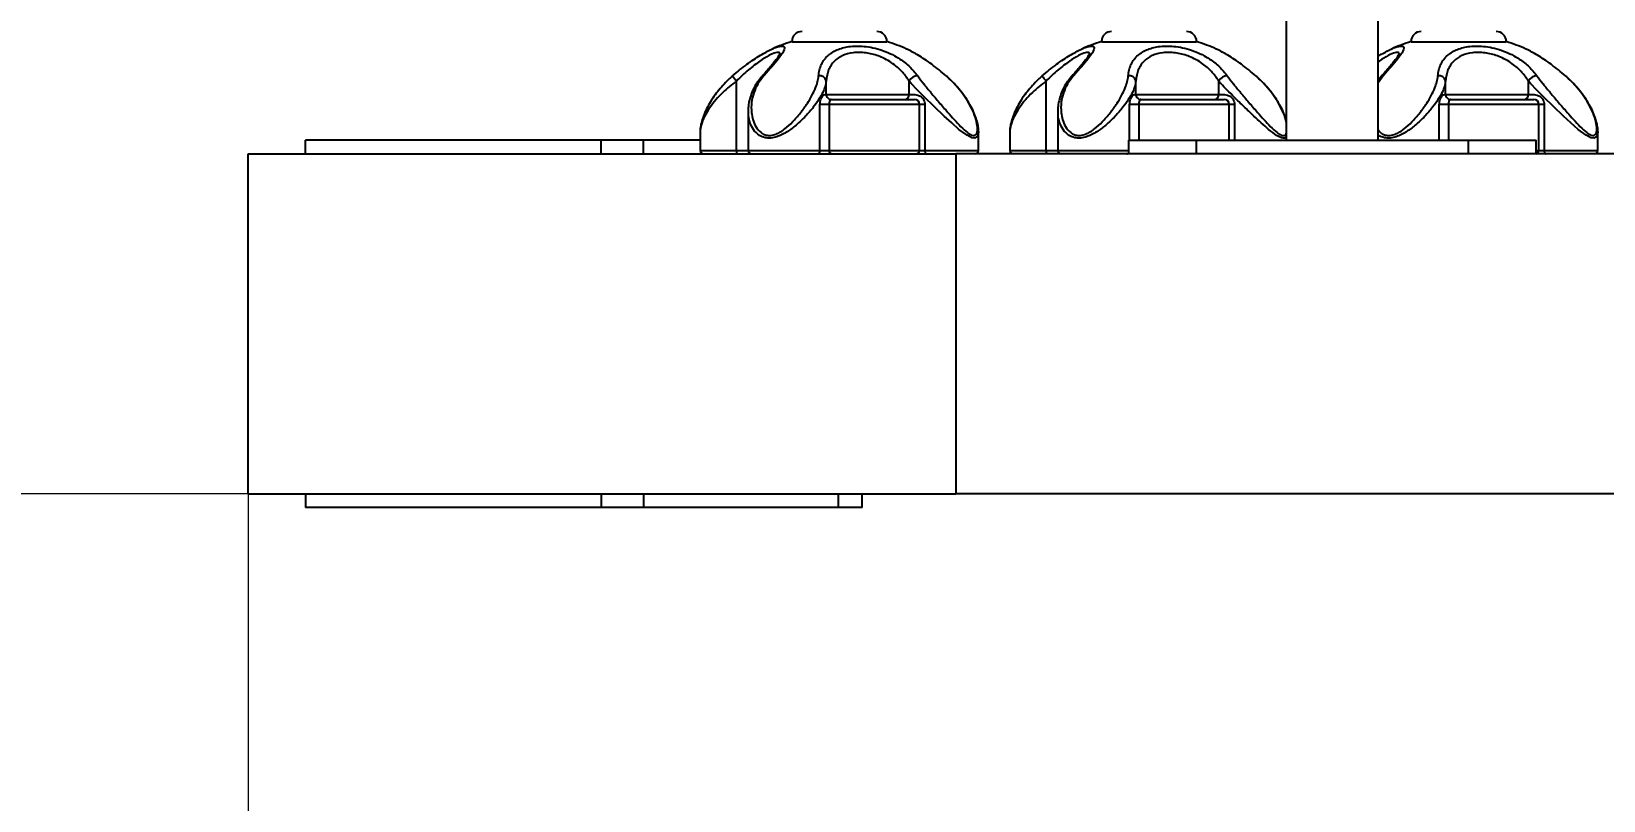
# Model space of a CAD drawing. Header units: millimetres. Extents: x -3521 to 2863, y -2984 to 3054.
# Drawn here: x -1291.3 to -828.5, y -931 to -704.7 of the extents above; entities that cross this region are included whole.
import ezdxf

# ---------------------------------------------------------------- set-up
doc = ezdxf.new("R2010")
doc.units = ezdxf.units.MM
for name, color, linetype in [('DIKOM_ОБЪЕКТ', 7, 'Continuous'), ('DIKOM_РАЗМЕР_ЗОНА', 7, 'Continuous'), ('DIKOM_РАЗМЕР_ОБЪЕКТА', 7, 'Continuous')]:
    doc.layers.add(name, color=color, linetype=linetype)
doc.styles.add('style1', font='arial.ttf', dxfattribs={"width": 0.8})
doc.dimstyles.new('1-50', dxfattribs={"dimtxt": 300, "dimasz": 200, "dimexe": 100, "dimexo": 0, "dimgap": 100, "dimtad": 1, "dimdec": 0, "dimtxsty": 'style1', "dimcen": 0, "dimclrd": 7, "dimclre": 7, "dimadec": 1, "dimazin": 2, "dimtfac": 1, "dimtdec": 0, "dimtmove": 0, "dimatfit": 3, "dimfxl": 0, "dimlwd": 25, "dimlwe": 18, "dimarcsym": 0})

# ---------------------------------------------------------------- blocks, each defined once
blk = doc.blocks.new('*D14')
at = {"layer": 'Defpoints', "color": 0, "transparency": 16777216}
for p in [(-958.56, 3053.7), (-3070.73, -2340.74), (-958.56, -2340.74)]:
    blk.add_point(p, dxfattribs=at)
at = {"layer": 'DIKOM_РАЗМЕР_ЗОНА', "color": 7, "lineweight": 18, "transparency": 16777216}
for p, q in [((-958.56, 3053.7), (-3170.73, 3053.7)), ((-958.56, -2340.74), (-3170.73, -2340.74))]:
    blk.add_line(p, q, dxfattribs=at)
at = {"layer": 'DIKOM_РАЗМЕР_ЗОНА', "color": 7, "lineweight": 25, "transparency": 16777216}
blk.add_line((-3070.73, 2853.7), (-3070.73, -2140.74), dxfattribs=at)
at = {"layer": 'DIKOM_РАЗМЕР_ЗОНА', "color": 7, "transparency": 16777216}
for points in [[(-3104.06, 2853.7), (-3037.39, 2853.7), (-3070.73, 3053.7)], [(-3104.06, -2140.74), (-3037.39, -2140.74), (-3070.73, -2340.74)]]:
    blk.add_solid(points, dxfattribs=at)
at = {"layer": 'DIKOM_РАЗМЕР_ЗОНА', "color": 0, "transparency": 16777216, "insert": (-3323.9, 106), "char_height": 300, "attachment_point": 5, "rotation": 90, "style": 'style1'}
blk.add_mtext('5400', dxfattribs=at)
blk = doc.blocks.new('*D15')
at = {"layer": 'Defpoints', "color": 0, "transparency": 16777216}
for p in [(2862.6, -341.03), (-2730.49, -1340.74), (-2730.49, -2883.68)]:
    blk.add_point(p, dxfattribs=at)
at = {"layer": 'DIKOM_РАЗМЕР_ЗОНА', "color": 7, "lineweight": 18, "transparency": 16777216}
for p, q in [((2862.6, -341.03), (2862.6, -2983.68)), ((-2730.49, -1340.74), (-2730.49, -2983.68))]:
    blk.add_line(p, q, dxfattribs=at)
at = {"layer": 'DIKOM_РАЗМЕР_ЗОНА', "color": 7, "lineweight": 25, "transparency": 16777216}
blk.add_line((2662.6, -2883.68), (-2530.49, -2883.68), dxfattribs=at)
at = {"layer": 'DIKOM_РАЗМЕР_ЗОНА', "color": 7, "transparency": 16777216}
for points in [[(-2530.49, -2850.35), (-2530.49, -2917.01), (-2730.49, -2883.68)], [(2662.6, -2850.35), (2662.6, -2917.01), (2862.6, -2883.68)]]:
    blk.add_solid(points, dxfattribs=at)
at = {"layer": 'DIKOM_РАЗМЕР_ЗОНА', "color": 0, "transparency": 16777216, "insert": (66.05, -2630.51), "char_height": 300, "attachment_point": 5, "style": 'style1'}
blk.add_mtext('5600', dxfattribs=at)
blk = doc.blocks.new('*D16')
at = {"layer": 'Defpoints', "color": 0, "transparency": 16777216}
for p in [(862.56, -390.74), (-1227.44, -790.74), (862.56, -1481.68)]:
    blk.add_point(p, dxfattribs=at)
at = {"layer": 'DIKOM_РАЗМЕР_ОБЪЕКТА', "color": 7, "lineweight": 18, "transparency": 16777216}
for p, q in [((862.56, -390.74), (862.56, -1581.68)), ((-1227.44, -790.74), (-1227.44, -1581.68))]:
    blk.add_line(p, q, dxfattribs=at)
at = {"layer": 'DIKOM_РАЗМЕР_ОБЪЕКТА', "color": 7, "lineweight": 25, "transparency": 16777216}
blk.add_line((-1027.44, -1481.68), (662.56, -1481.68), dxfattribs=at)
at = {"layer": 'DIKOM_РАЗМЕР_ОБЪЕКТА', "color": 7, "transparency": 16777216}
for points in [[(-1027.44, -1448.35), (-1027.44, -1515.01), (-1227.44, -1481.68)], [(662.56, -1448.35), (662.56, -1515.01), (862.56, -1481.68)]]:
    blk.add_solid(points, dxfattribs=at)
at = {"layer": 'DIKOM_РАЗМЕР_ОБЪЕКТА', "color": 0, "transparency": 16777216, "insert": (-182.44, -1228.51), "char_height": 300, "attachment_point": 5, "style": 'style1'}
blk.add_mtext('2090', dxfattribs=at)
blk = doc.blocks.new('*D17')
at = {"layer": 'Defpoints', "color": 0, "transparency": 16777216}
for p in [(-1571.98, 1547.78), (-150.54, 1547.78), (-231.69, -840.74)]:
    blk.add_point(p, dxfattribs=at)
at = {"layer": 'DIKOM_РАЗМЕР_ОБЪЕКТА', "color": 7, "lineweight": 18, "transparency": 16777216}
for p, q in [((-150.54, 1547.78), (-1671.98, 1547.78)), ((-231.69, -840.74), (-1671.98, -840.74))]:
    blk.add_line(p, q, dxfattribs=at)
at = {"layer": 'DIKOM_РАЗМЕР_ОБЪЕКТА', "color": 7, "lineweight": 25, "transparency": 16777216}
blk.add_line((-1571.98, -640.74), (-1571.98, 1347.78), dxfattribs=at)
at = {"layer": 'DIKOM_РАЗМЕР_ОБЪЕКТА', "color": 7, "transparency": 16777216}
for points in [[(-1605.31, 1347.78), (-1538.65, 1347.78), (-1571.98, 1547.78)], [(-1605.31, -640.74), (-1538.65, -640.74), (-1571.98, -840.74)]]:
    blk.add_solid(points, dxfattribs=at)
at = {"layer": 'DIKOM_РАЗМЕР_ОБЪЕКТА', "color": 0, "transparency": 16777216, "insert": (-1825.15, 353.52), "char_height": 300, "attachment_point": 5, "rotation": 90, "style": 'style1'}
blk.add_mtext('2400', dxfattribs=at)

msp = doc.modelspace()

# ---------------------------------------------------------------- linework, layer by layer
at = {"layer": 'DIKOM_ОБЪЕКТ'}
for p, q in [((-921.87, -44.74), (-921.87, -736.74)), ((-894.87, -736.74), (-894.87, -44.74)), ((-1067.44, -707.74), (-1039.44, -707.74)), ((-976.29, -707.74), (-948.29, -707.74)), ((-885.14, -707.74), (-857.14, -707.74)), ((-1084.9, -717.82), (-1085.21, -718.1)), ((-1084.89, -717.81), (-1084.91, -717.8)), ((-1083.73, -739.74), (-1083.73, -719.31)), ((-1057.32, -723.24), (-1057.32, -719.31)), ((-1032.9, -723.24), (-1032.9, -719.31)), ((-993.74, -717.82), (-994.06, -718.1)), ((-993.74, -717.81), (-993.75, -717.8)), ((-992.57, -739.74), (-992.57, -719.31)), ((-966.16, -723.24), (-966.16, -719.31)), ((-941.75, -723.24), (-941.75, -719.31)), ((-893.38, -717.81), (-894.87, -719.86)), ((-893.96, -717.98), (-894.87, -719.14)), ((-875.01, -723.24), (-875.01, -719.31)), ((-850.6, -723.24), (-850.6, -719.31)), ((-1059.15, -739.74), (-1059.15, -726.24)), ((-1056.48, -726.24), (-1059.15, -726.24)), ((-1057.32, -723.24), (-1032.9, -723.24)), ((-1029.83, -726.24), (-1056.48, -726.24)), ((-1056.48, -726.24), (-1056.48, -739.74)), ((-1055.85, -724.74), (-1031.33, -724.74)), ((-1029.83, -739.74), (-1029.83, -726.24)), ((-1028.26, -726.24), (-1029.83, -726.24)), ((-1028.26, -726.24), (-1028.26, -739.74)), ((-965.33, -726.24), (-968, -726.24)), ((-968, -736.74), (-968, -726.24)), ((-966.16, -723.24), (-941.75, -723.24)), ((-938.68, -726.24), (-965.33, -726.24)), ((-965.33, -726.24), (-965.33, -736.74)), ((-964.7, -724.74), (-940.18, -724.74)), ((-938.68, -736.74), (-938.68, -726.24)), ((-937.11, -726.24), (-938.68, -726.24)), ((-937.11, -726.24), (-937.11, -736.74)), ((-874.18, -726.24), (-876.84, -726.24)), ((-876.84, -736.74), (-876.84, -726.24)), ((-875.01, -723.24), (-850.6, -723.24)), ((-847.53, -726.24), (-874.18, -726.24)), ((-874.18, -726.24), (-874.18, -736.74)), ((-873.55, -724.74), (-849.03, -724.74)), ((-847.53, -739.74), (-847.53, -726.24)), ((-845.96, -726.24), (-847.53, -726.24)), ((-845.96, -726.24), (-845.96, -739.74)), ((-1080.29, -728.3), (-1080.29, -739.74)), ((-989.14, -728.3), (-989.14, -739.74)), ((-1094.42, -734.22), (-1094.42, -739.74)), ((-1012.46, -739.74), (-1012.46, -734.22)), ((-1003.27, -734.22), (-1003.27, -739.74)), ((-830.16, -739.74), (-830.16, -734.22)), ((-1210.64, -740.74), (-1210.64, -736.74)), ((-1123.59, -736.74), (-1210.64, -736.74)), ((-1123.59, -740.74), (-1123.59, -736.74)), ((-1111.1, -736.74), (-1123.59, -736.74)), ((-1111.1, -740.74), (-1111.1, -736.74)), ((-1094.42, -736.74), (-1111.1, -736.74)), ((-1094.42, -739.74), (-1083.73, -739.74)), ((-1083.73, -739.74), (-1080.29, -739.74)), ((-1080.29, -739.74), (-1059.15, -739.74)), ((-1059.15, -739.74), (-1056.48, -739.74)), ((-1056.48, -739.74), (-1029.83, -739.74)), ((-1029.83, -739.74), (-1028.26, -739.74)), ((-1028.26, -739.74), (-1012.46, -739.74)), ((-1003.27, -739.74), (-992.57, -739.74)), ((-992.57, -739.74), (-989.14, -739.74)), ((-989.14, -739.74), (-968.37, -739.74)), ((-968.37, -736.74), (-968.37, -740.74)), ((-968.37, -736.74), (-948.37, -736.74)), ((-948.37, -736.74), (-948.37, -740.74)), ((-948.37, -736.74), (-868.37, -736.74)), ((-868.37, -736.74), (-868.37, -740.74)), ((-868.37, -736.74), (-848.37, -736.74)), ((-848.37, -740.74), (-848.37, -736.74)), ((-848.37, -739.74), (-847.53, -739.74)), ((-847.53, -739.74), (-845.96, -739.74)), ((-845.96, -739.74), (-830.16, -739.74)), ((-1227.44, -840.74), (-1227.44, -740.74)), ((-1227.44, -740.74), (-1019.11, -740.74)), ((280.89, -740.74), (-1019.11, -740.74)), ((-1019.11, -740.74), (-1019.11, -840.74)), ((-1227.44, -840.74), (-1019.11, -840.74)), ((-1210.64, -840.74), (-1210.64, -844.74)), ((-1123.59, -840.74), (-1123.59, -844.74)), ((-1111.1, -840.74), (-1111.1, -844.74)), ((-1053.75, -840.74), (-1053.75, -844.74)), ((-1046.69, -844.74), (-1046.69, -840.74)), ((280.89, -840.74), (-1019.11, -840.74)), ((-1123.59, -844.74), (-1210.64, -844.74)), ((-1111.1, -844.74), (-1123.59, -844.74)), ((-1053.75, -844.74), (-1111.1, -844.74)), ((-1046.69, -844.74), (-1053.75, -844.74))]:
    msp.add_line(p, q, dxfattribs=at)
at = {"layer": 'DIKOM_ОБЪЕКТ', "flags": 128}
for points in [[(-1012.47, -734.21), (-1012.46, -734.23), (-1012.56, -735.08), (-1012.87, -735.72), (-1013.52, -736.1), (-1014.49, -735.98), (-1015.87, -735.29), (-1018.23, -733.53), (-1020.38, -731.64), (-1022.58, -729.61), (-1025.51, -726.84), (-1028.35, -724.07), (-1030.42, -721.99), (-1032.28, -720.01), (-1032.9, -719.31), (-1032.9, -719.31)], [(-830.16, -734.21), (-830.16, -734.23), (-830.26, -735.08), (-830.57, -735.72), (-831.22, -736.1), (-832.19, -735.98), (-833.57, -735.29), (-835.92, -733.53), (-838.08, -731.64), (-840.28, -729.61), (-843.21, -726.84), (-846.05, -724.07), (-848.12, -721.99), (-849.97, -720.01), (-850.6, -719.31), (-850.6, -719.31)], [(-1028.26, -739.74), (-1028.26, -739.93), (-1028.24, -740.12), (-1028.2, -740.29), (-1028.16, -740.44), (-1028.1, -740.57), (-1028.03, -740.66), (-1027.96, -740.72), (-1027.89, -740.74)], [(-845.96, -739.74), (-845.95, -739.93), (-845.93, -740.12), (-845.9, -740.29), (-845.85, -740.44), (-845.79, -740.57), (-845.73, -740.66), (-845.66, -740.72), (-845.59, -740.74)]]:
    msp.add_lwpolyline(points, dxfattribs=at)
at = {"layer": 'DIKOM_ОБЪЕКТ'}
for centre, radius, start, end in [((-1053.44, -753.98), 48.32, 106.8432, 114.1833), ((-1064.44, -707.74), 3, 90, 180), ((-1042.44, -707.74), 3, 0, 90), ((-1053.44, -753.98), 48.32, 65.8277, 73.1568), ((-962.29, -753.98), 48.32, 106.8432, 114.1833), ((-973.29, -707.74), 3, 90, 180), ((-951.29, -707.74), 3, 0, 90), ((-962.29, -753.98), 48.32, 65.8277, 73.1568), ((-871.14, -753.98), 48.32, 106.8432, 114.1833), ((-882.14, -707.74), 3, 90, 180), ((-860.14, -707.74), 3, 0, 90), ((-871.14, -753.98), 48.32, 65.8277, 73.1568), ((-1078.04, -713.62), 8.04, 211.3734, 225.015), ((-1075.81, -718.45), 0.655, 79.2362, 133.908), ((-1059.24, -719.76), 1.98, 13.2474, 99.4342), ((-1030.33, -720.76), 2.95, 91.1576, 150.5084), ((-986.88, -713.61), 8.05, 211.3769, 225.0114), ((-984.66, -718.45), 0.656, 79.255, 133.8892), ((-968.09, -719.76), 1.98, 13.2458, 99.433), ((-939.18, -720.76), 2.95, 91.1556, 150.5129), ((-893.51, -718.45), 0.656, 79.2497, 133.8944), ((-876.94, -719.76), 1.98, 13.2474, 99.4342), ((-848.03, -720.76), 2.95, 91.1576, 150.5084), ((-1055.82, -723.24), 1.5, 179.9254, 269.9378), ((-1034.26, -723.38), 1.36, 278.0426, 6.2528), ((-1031.33, -726.24), 1.5, 0, 90), ((-964.67, -723.24), 1.5, 179.9326, 269.9352), ((-943.11, -723.38), 1.36, 278.0442, 6.2456), ((-940.18, -726.24), 1.5, 0, 90), ((-873.51, -723.24), 1.5, 179.9254, 269.9378), ((-851.95, -723.38), 1.36, 278.0426, 6.2528), ((-849.03, -726.24), 1.5, 0, 90), ((-1093.42, -739.74), 1, 180, 270), ((-1080.1, -739.99), 3.64, 176.0681, 191.9109), ((-1079.29, -739.74), 1, 180, 270), ((-1060.07, -739.81), 0.93, 275.4612, 4.5898), ((-1055.52, -739.77), 0.97, 178.2035, 268.0813), ((-1030.83, -739.74), 1, 270, 0), ((-1013.46, -739.74), 1, 270, 0), ((-1002.27, -739.74), 1, 180, 270), ((-988.94, -739.98), 3.64, 176.0926, 191.9), ((-988.14, -739.74), 1, 180, 270), ((-848.53, -739.74), 1, 278.9027, 0), ((-831.16, -739.74), 1, 270, 0), ((-968.84, -739.99), 0.743, 270.4314, 308.7348)]:
    msp.add_arc(centre, radius, start, end, dxfattribs=at)
for points, knots in [([(-1084.89, -717.81), (-1084.2, -717.22), (-1082.81, -716.02), (-1080.7, -714.41), (-1078.62, -712.95), (-1076.71, -711.74), (-1074.97, -710.75), (-1073.47, -709.99), (-1072.19, -709.46), (-1071.39, -709.17), (-1071.1, -709.14), (-1071.08, -709.14)], [0, 0, 0, 0, 0.136986, 0.275849, 0.406164, 0.538944, 0.653458, 0.770441, 0.879794, 0.991988, 1, 1, 1, 1]), ([(-1071.02, -711.51), (-1070.99, -711.39), (-1070.93, -711.18), (-1071.12, -710.99), (-1071.45, -710.85), (-1072.38, -710.99), (-1074.12, -711.73), (-1076.4, -713.14), (-1078.48, -714.65), (-1080.83, -716.52), (-1082.55, -718.18), (-1083.73, -719.31)], [0, 0, 0, 0, 0.046132, 0.0852, 0.170249, 0.258502, 0.419545, 0.590438, 0.688624, 0.788782, 1, 1, 1, 1]), ([(-1070.92, -711.29), (-1070.91, -711.28), (-1070.91, -711.25), (-1070.98, -711.44), (-1071.21, -711.85), (-1071.64, -712.49), (-1072.3, -713.36), (-1073.19, -714.46), (-1074.32, -715.77), (-1075.37, -716.97), (-1076.06, -717.75), (-1076.28, -717.99)], [0, 0, 0, 0, 0.023939, 0.108739, 0.209427, 0.323445, 0.455007, 0.599463, 0.756445, 0.925627, 1, 1, 1, 1]), ([(-1071.08, -709.14), (-1070.8, -709.09), (-1070.21, -708.98), (-1069.7, -709.16), (-1069.52, -709.63), (-1069.79, -710.44), (-1070.43, -711.51), (-1071.56, -713.03), (-1073.28, -715.09), (-1074.88, -716.89), (-1075.69, -717.81)], [0, 0, 0, 0, 0.091223, 0.192441, 0.304981, 0.422037, 0.534417, 0.649927, 0.821571, 1, 1, 1, 1]), ([(-1059.57, -717.81), (-1059.49, -717.21), (-1059.34, -716.02), (-1058.76, -714.4), (-1057.89, -712.95), (-1056.76, -711.73), (-1055.38, -710.75), (-1053.83, -709.99), (-1052.07, -709.44), (-1050.1, -709.1), (-1047.91, -708.99), (-1045.46, -709.16), (-1042.86, -709.64), (-1040.23, -710.45), (-1037.78, -711.52), (-1035.17, -713.04), (-1032.56, -715.1), (-1031.11, -716.91), (-1030.39, -717.81)], [0, 0, 0, 0, 0.06271, 0.125389, 0.185202, 0.244979, 0.297606, 0.350203, 0.400564, 0.450907, 0.505209, 0.559514, 0.622102, 0.684742, 0.746868, 0.809051, 0.904432, 1, 1, 1, 1]), ([(-1032.9, -719.31), (-1033.5, -718.45), (-1034.69, -716.74), (-1036.87, -714.75), (-1039.07, -713.29), (-1041.52, -712.05), (-1043.79, -711.34), (-1045.96, -710.98), (-1047.56, -710.86), (-1049.98, -710.99), (-1052.66, -711.73), (-1054.7, -713.14), (-1055.92, -714.66), (-1056.92, -716.53), (-1057.16, -718.18), (-1057.32, -719.31)], [0, 0, 0, 0, 0.097866, 0.195514, 0.257695, 0.319808, 0.418623, 0.442432, 0.495244, 0.54805, 0.64621, 0.750369, 0.81079, 0.87126, 1, 1, 1, 1]), ([(-1022, -717.81), (-1022.69, -717.22), (-1024.08, -716.02), (-1026.19, -714.41), (-1028.27, -712.95), (-1030.18, -711.74), (-1031.91, -710.76), (-1033.05, -710.16), (-1033.58, -709.94), (-1033.66, -709.91)], [0, 0, 0, 0, 0.173018, 0.348396, 0.512983, 0.680684, 0.82532, 0.973058, 1, 1, 1, 1]), ([(-993.74, -717.81), (-993.04, -717.22), (-991.65, -716.02), (-989.55, -714.41), (-987.47, -712.95), (-985.56, -711.74), (-983.82, -710.75), (-982.32, -709.99), (-981.03, -709.46), (-980.23, -709.17), (-979.95, -709.14), (-979.93, -709.14)], [0, 0, 0, 0, 0.13699, 0.275849, 0.406164, 0.538946, 0.653463, 0.770442, 0.8798, 0.991986, 1, 1, 1, 1]), ([(-979.87, -711.51), (-979.84, -711.39), (-979.78, -711.18), (-979.97, -710.99), (-980.3, -710.85), (-981.23, -710.99), (-982.97, -711.73), (-985.25, -713.14), (-987.33, -714.65), (-989.67, -716.52), (-991.4, -718.18), (-992.57, -719.31)], [0, 0, 0, 0, 0.046137, 0.085199, 0.170248, 0.258504, 0.419546, 0.590435, 0.688621, 0.78878, 1, 1, 1, 1]), ([(-979.76, -711.29), (-979.76, -711.28), (-979.76, -711.25), (-979.82, -711.44), (-980.06, -711.85), (-980.49, -712.49), (-981.14, -713.36), (-982.04, -714.46), (-983.17, -715.77), (-984.22, -716.97), (-984.91, -717.75), (-985.12, -717.99)], [0, 0, 0, 0, 0.023931, 0.108739, 0.209429, 0.323448, 0.455007, 0.599458, 0.75644, 0.925623, 1, 1, 1, 1]), ([(-979.93, -709.14), (-979.65, -709.09), (-979.06, -708.98), (-978.55, -709.16), (-978.37, -709.63), (-978.63, -710.44), (-979.28, -711.51), (-980.4, -713.03), (-982.13, -715.09), (-983.72, -716.89), (-984.54, -717.81)], [0, 0, 0, 0, 0.091227, 0.192445, 0.304979, 0.422035, 0.534419, 0.649923, 0.82157, 1, 1, 1, 1]), ([(-968.41, -717.81), (-968.34, -717.21), (-968.19, -716.02), (-967.61, -714.4), (-966.74, -712.95), (-965.61, -711.73), (-964.23, -710.75), (-962.68, -709.99), (-960.92, -709.44), (-958.95, -709.1), (-956.76, -708.99), (-954.3, -709.16), (-951.7, -709.64), (-949.08, -710.45), (-946.63, -711.52), (-944.01, -713.04), (-941.4, -715.1), (-939.96, -716.91), (-939.24, -717.81)], [0, 0, 0, 0, 0.062711, 0.125389, 0.185204, 0.244978, 0.297607, 0.350204, 0.400565, 0.450905, 0.505209, 0.559516, 0.622101, 0.684743, 0.746869, 0.809049, 0.904432, 1, 1, 1, 1]), ([(-941.75, -719.31), (-942.35, -718.45), (-943.54, -716.74), (-945.72, -714.75), (-947.92, -713.29), (-950.37, -712.05), (-952.64, -711.34), (-954.81, -710.98), (-956.41, -710.86), (-958.83, -710.99), (-961.51, -711.73), (-963.54, -713.14), (-964.77, -714.66), (-965.77, -716.53), (-966, -718.18), (-966.16, -719.31)], [0, 0, 0, 0, 0.097866, 0.195514, 0.257694, 0.319806, 0.418622, 0.442433, 0.495243, 0.548052, 0.646209, 0.750368, 0.810789, 0.871258, 1, 1, 1, 1]), ([(-930.85, -717.81), (-931.54, -717.22), (-932.93, -716.02), (-935.04, -714.41), (-937.11, -712.95), (-939.03, -711.74), (-940.75, -710.76), (-941.9, -710.16), (-942.43, -709.94), (-942.51, -709.91)], [0, 0, 0, 0, 0.173017, 0.348395, 0.512984, 0.680686, 0.825316, 0.973064, 1, 1, 1, 1]), ([(-894.87, -712.06), (-894.69, -711.94), (-893.94, -711.46), (-892.67, -710.76), (-891.16, -709.99), (-889.88, -709.46), (-889.08, -709.17), (-888.8, -709.14), (-888.78, -709.14)], [0, 0, 0, 0, 0.072054, 0.302538, 0.537975, 0.758074, 0.983871, 1, 1, 1, 1]), ([(-888.72, -711.51), (-888.69, -711.39), (-888.63, -711.18), (-888.81, -710.99), (-889.15, -710.85), (-890.07, -710.98), (-891.82, -711.75), (-893.68, -712.85), (-894.76, -713.64), (-894.87, -713.73)], [0, 0, 0, 0, 0.075429, 0.139298, 0.278336, 0.422626, 0.685911, 0.965299, 1, 1, 1, 1]), ([(-888.61, -711.29), (-888.61, -711.28), (-888.6, -711.25), (-888.67, -711.44), (-888.9, -711.85), (-889.34, -712.49), (-889.99, -713.36), (-890.89, -714.46), (-892.02, -715.77), (-893.07, -716.97), (-893.76, -717.75), (-893.97, -717.99)], [0, 0, 0, 0, 0.023939, 0.10874, 0.209435, 0.323453, 0.455008, 0.599464, 0.756446, 0.925628, 1, 1, 1, 1]), ([(-888.78, -709.14), (-888.5, -709.09), (-887.91, -708.98), (-887.39, -709.16), (-887.22, -709.63), (-887.48, -710.44), (-888.13, -711.51), (-889.25, -713.03), (-890.98, -715.09), (-892.57, -716.89), (-893.38, -717.81)], [0, 0, 0, 0, 0.091223, 0.19244, 0.30498, 0.422036, 0.534416, 0.649927, 0.821574, 1, 1, 1, 1]), ([(-877.26, -717.81), (-877.19, -717.21), (-877.04, -716.02), (-876.46, -714.4), (-875.59, -712.95), (-874.45, -711.73), (-873.08, -710.75), (-871.53, -709.99), (-869.77, -709.44), (-867.8, -709.1), (-865.61, -708.99), (-863.15, -709.16), (-860.55, -709.64), (-857.92, -710.45), (-855.47, -711.52), (-852.86, -713.04), (-850.25, -715.1), (-848.81, -716.91), (-848.09, -717.81)], [0, 0, 0, 0, 0.06271, 0.125387, 0.185202, 0.244979, 0.297606, 0.350205, 0.400564, 0.450905, 0.505208, 0.559513, 0.622101, 0.684743, 0.746869, 0.809049, 0.904432, 1, 1, 1, 1]), ([(-850.6, -719.31), (-851.19, -718.45), (-852.39, -716.74), (-854.57, -714.75), (-856.77, -713.29), (-859.22, -712.05), (-861.49, -711.34), (-863.66, -710.98), (-865.26, -710.86), (-867.67, -710.99), (-870.36, -711.73), (-872.39, -713.14), (-873.61, -714.66), (-874.62, -716.53), (-874.85, -718.18), (-875.01, -719.31)], [0, 0, 0, 0, 0.097865, 0.195515, 0.257696, 0.319805, 0.41862, 0.442432, 0.495241, 0.548049, 0.64621, 0.750369, 0.81079, 0.87126, 1, 1, 1, 1]), ([(-839.7, -717.81), (-840.39, -717.22), (-841.78, -716.02), (-843.88, -714.41), (-845.96, -712.95), (-847.87, -711.74), (-849.6, -710.76), (-850.75, -710.16), (-851.27, -709.94), (-851.36, -709.91)], [0, 0, 0, 0, 0.173012, 0.348399, 0.512987, 0.680684, 0.82532, 0.973064, 1, 1, 1, 1]), ([(-1083.73, -719.31), (-1084.43, -719.84), (-1085.85, -720.92), (-1087.9, -722.77), (-1089.84, -724.81), (-1091.69, -727.18), (-1093.2, -729.72), (-1094.22, -732.2), (-1094.36, -733.57), (-1094.42, -734.19)], [0, 0, 0, 0, 0.117586, 0.235259, 0.37614, 0.517077, 0.68884, 0.860363, 1, 1, 1, 1]), ([(-1085.21, -718.1), (-1085.41, -718.27), (-1086.17, -718.94), (-1087.43, -720.23), (-1088.99, -722), (-1090.44, -723.92), (-1091.75, -725.95), (-1092.85, -728.07), (-1093.69, -730.13), (-1094.19, -732.01), (-1094.43, -733.32), (-1094.4, -734.01), (-1094.4, -734.18)], [0, 0, 0, 0, 0.03526, 0.141737, 0.254394, 0.373327, 0.497114, 0.624616, 0.754446, 0.867276, 0.968067, 1, 1, 1, 1]), ([(-1076.26, -717.98), (-1076.68, -718.48), (-1077.54, -719.53), (-1078.57, -721.26), (-1079.42, -723.14), (-1079.99, -725.16), (-1080.28, -726.89), (-1080.26, -727.94), (-1080.25, -728.29)], [0, 0, 0, 0, 0.160969, 0.335412, 0.518214, 0.707917, 0.903395, 1, 1, 1, 1]), ([(-1057.32, -719.31), (-1057.4, -719.84), (-1057.58, -720.91), (-1058.34, -722.76), (-1059.49, -724.8), (-1061.18, -727.16), (-1063.38, -729.71), (-1065.97, -732.18), (-1068.33, -733.99), (-1070.25, -735.1), (-1071.88, -735.8), (-1073.63, -736.19), (-1075.44, -736.06), (-1077.31, -735.23), (-1078.8, -733.67), (-1079.78, -731.67), (-1080.27, -729.88), (-1080.22, -728.73), (-1080.2, -728.29)], [0, 0, 0, 0, 0.060388, 0.122174, 0.194487, 0.268525, 0.356113, 0.446788, 0.52093, 0.559185, 0.598554, 0.64287, 0.687728, 0.739218, 0.817919, 0.885972, 0.956044, 1, 1, 1, 1]), ([(-1075.69, -717.81), (-1076.3, -718.59), (-1077.55, -720.17), (-1078.72, -722.82), (-1079.38, -725.65), (-1079.4, -728.3), (-1078.94, -730.67), (-1078.1, -732.75), (-1076.83, -734.39), (-1075.2, -735.28), (-1073.62, -735.42), (-1072.1, -735.01), (-1070.71, -734.28), (-1069.05, -733.11), (-1067.03, -731.24), (-1064.81, -728.68), (-1062.92, -726.05), (-1061.45, -723.57), (-1060.46, -721.45), (-1059.8, -719.51), (-1059.64, -718.38), (-1059.57, -717.81)], [0, 0, 0, 0, 0.064239, 0.13084, 0.201632, 0.274498, 0.327184, 0.381032, 0.439863, 0.476982, 0.508659, 0.540204, 0.568265, 0.597416, 0.653879, 0.722042, 0.792381, 0.84876, 0.906207, 0.952674, 1, 1, 1, 1]), ([(-1030.39, -717.81), (-1029.81, -718.59), (-1028.63, -720.17), (-1026.45, -722.82), (-1024.05, -725.65), (-1021.74, -728.3), (-1019.62, -730.67), (-1017.69, -732.75), (-1015.94, -734.39), (-1014.55, -735.28), (-1013.64, -735.42), (-1013.1, -735.01), (-1012.83, -734.28), (-1012.73, -733.11), (-1012.99, -731.24), (-1013.82, -728.68), (-1015.13, -726.05), (-1016.72, -723.57), (-1018.38, -721.45), (-1020.15, -719.51), (-1021.38, -718.38), (-1022, -717.81)], [0, 0, 0, 0, 0.064239, 0.130841, 0.201632, 0.274498, 0.327183, 0.381031, 0.439862, 0.476982, 0.50866, 0.540204, 0.568266, 0.597417, 0.65388, 0.722043, 0.792382, 0.84876, 0.906207, 0.952674, 1, 1, 1, 1]), ([(-1012.48, -734.21), (-1012.49, -733.88), (-1012.5, -733.04), (-1012.79, -731.59), (-1013.33, -729.79), (-1014.16, -727.81), (-1015.27, -725.73), (-1016.64, -723.64), (-1018.22, -721.6), (-1019.89, -719.77), (-1021.17, -718.51), (-1021.87, -717.91), (-1022, -717.81)], [0, 0, 0, 0, 0.061411, 0.157119, 0.264511, 0.382221, 0.504297, 0.630629, 0.754845, 0.87501, 0.977268, 1, 1, 1, 1]), ([(-994.06, -718.1), (-994.25, -718.27), (-995.02, -718.94), (-996.28, -720.23), (-997.84, -722), (-999.29, -723.92), (-1000.59, -725.95), (-1001.7, -728.07), (-1002.53, -730.13), (-1003.04, -732.01), (-1003.27, -733.32), (-1003.25, -734.01), (-1003.24, -734.18)], [0, 0, 0, 0, 0.03526, 0.141735, 0.254392, 0.373326, 0.497111, 0.624617, 0.754442, 0.867276, 0.968063, 1, 1, 1, 1]), ([(-992.57, -719.31), (-993.28, -719.84), (-994.7, -720.92), (-996.75, -722.77), (-998.69, -724.81), (-1000.54, -727.18), (-1002.05, -729.72), (-1003.07, -732.2), (-1003.2, -733.57), (-1003.26, -734.19)], [0, 0, 0, 0, 0.117586, 0.235254, 0.376136, 0.517075, 0.688839, 0.860364, 1, 1, 1, 1]), ([(-985.11, -717.98), (-985.53, -718.48), (-986.39, -719.53), (-987.42, -721.26), (-988.26, -723.14), (-988.83, -725.16), (-989.13, -726.89), (-989.1, -727.94), (-989.1, -728.29)], [0, 0, 0, 0, 0.160969, 0.335406, 0.518215, 0.707913, 0.903396, 1, 1, 1, 1]), ([(-966.16, -719.31), (-966.25, -719.84), (-966.43, -720.91), (-967.19, -722.76), (-968.34, -724.8), (-970.03, -727.16), (-972.23, -729.71), (-974.81, -732.18), (-977.18, -733.99), (-979.1, -735.1), (-980.72, -735.8), (-982.48, -736.19), (-984.29, -736.06), (-986.16, -735.23), (-987.65, -733.67), (-988.62, -731.67), (-989.12, -729.88), (-989.07, -728.73), (-989.05, -728.29)], [0, 0, 0, 0, 0.060388, 0.122171, 0.194486, 0.268526, 0.356112, 0.446788, 0.520931, 0.559186, 0.598552, 0.64287, 0.687726, 0.739218, 0.817919, 0.885971, 0.956043, 1, 1, 1, 1]), ([(-984.54, -717.81), (-985.15, -718.59), (-986.4, -720.17), (-987.57, -722.82), (-988.23, -725.65), (-988.25, -728.3), (-987.79, -730.67), (-986.95, -732.75), (-985.68, -734.39), (-984.05, -735.28), (-982.46, -735.42), (-980.95, -735.01), (-979.56, -734.28), (-977.9, -733.11), (-975.88, -731.24), (-973.65, -728.68), (-971.77, -726.05), (-970.3, -723.57), (-969.31, -721.45), (-968.65, -719.51), (-968.49, -718.38), (-968.41, -717.81)], [0, 0, 0, 0, 0.064239, 0.13084, 0.201631, 0.274496, 0.327182, 0.381031, 0.439862, 0.476983, 0.50866, 0.540205, 0.568266, 0.597415, 0.653878, 0.722043, 0.792382, 0.84876, 0.906207, 0.952675, 1, 1, 1, 1]), ([(-921.87, -735.81), (-922.02, -735.93), (-922.37, -736.2), (-923.36, -736.05), (-924.94, -735.23), (-926.96, -733.66), (-929.23, -731.66), (-931.67, -729.39), (-934.37, -726.83), (-937.02, -724.26), (-939.3, -721.97), (-940.79, -720.39), (-941.54, -719.54), (-941.75, -719.31)], [0, 0, 0, 0, 0.047981, 0.111948, 0.185383, 0.297615, 0.396022, 0.494599, 0.62606, 0.757511, 0.859706, 0.961816, 1, 1, 1, 1]), ([(-939.24, -717.81), (-938.66, -718.59), (-937.48, -720.17), (-935.29, -722.82), (-932.89, -725.65), (-930.58, -728.3), (-928.47, -730.67), (-926.53, -732.75), (-924.79, -734.39), (-923.4, -735.29), (-922.5, -735.41), (-922.03, -735.12), (-921.91, -734.76), (-921.87, -734.67)], [0, 0, 0, 0, 0.11655, 0.237384, 0.365819, 0.498017, 0.593605, 0.691301, 0.798037, 0.865385, 0.92286, 0.980088, 1, 1, 1, 1]), ([(-921.87, -731.42), (-921.88, -731.4), (-921.98, -730.57), (-922.71, -728.66), (-923.96, -726.05), (-925.57, -723.56), (-927.23, -721.45), (-929, -719.51), (-930.23, -718.38), (-930.85, -717.81)], [0, 0, 0, 0, 0.004471, 0.20053, 0.402837, 0.564998, 0.730229, 0.863883, 1, 1, 1, 1]), ([(-921.87, -730.91), (-921.98, -730.55), (-922.26, -729.54), (-923.02, -727.81), (-924.12, -725.73), (-925.49, -723.64), (-927.06, -721.6), (-928.74, -719.77), (-930.01, -718.51), (-930.72, -717.91), (-930.84, -717.81)], [0, 0, 0, 0, 0.079584, 0.226894, 0.379664, 0.53776, 0.693205, 0.843588, 0.971557, 1, 1, 1, 1]), ([(-894.87, -733.67), (-894.66, -733.96), (-894.16, -734.66), (-892.88, -735.27), (-891.32, -735.42), (-889.8, -735.01), (-888.41, -734.29), (-886.74, -733.11), (-884.72, -731.24), (-882.5, -728.68), (-880.62, -726.05), (-879.15, -723.57), (-878.16, -721.45), (-877.49, -719.51), (-877.34, -718.38), (-877.26, -717.81)], [0, 0, 0, 0, 0.044615, 0.107927, 0.161959, 0.215759, 0.263624, 0.313342, 0.409647, 0.52591, 0.645879, 0.742041, 0.840025, 0.91928, 1, 1, 1, 1]), ([(-875.01, -719.31), (-875.1, -719.84), (-875.28, -720.91), (-876.04, -722.76), (-877.19, -724.8), (-878.87, -727.16), (-881.08, -729.71), (-883.66, -732.18), (-886.03, -733.99), (-887.95, -735.1), (-889.57, -735.8), (-891.33, -736.19), (-893.11, -736.04), (-894.35, -735.62), (-894.8, -735.15), (-894.87, -735.08)], [0, 0, 0, 0, 0.080636, 0.163134, 0.259691, 0.358553, 0.475506, 0.59658, 0.695579, 0.746659, 0.799227, 0.858399, 0.918293, 0.987051, 1, 1, 1, 1]), ([(-848.09, -717.81), (-847.51, -718.59), (-846.32, -720.17), (-844.14, -722.82), (-841.74, -725.65), (-839.43, -728.3), (-837.32, -730.67), (-835.38, -732.75), (-833.64, -734.39), (-832.25, -735.28), (-831.34, -735.42), (-830.8, -735.01), (-830.53, -734.28), (-830.43, -733.11), (-830.68, -731.24), (-831.52, -728.68), (-832.82, -726.05), (-834.42, -723.57), (-836.08, -721.45), (-837.85, -719.51), (-839.08, -718.38), (-839.7, -717.81)], [0, 0, 0, 0, 0.064239, 0.13084, 0.201631, 0.274497, 0.327183, 0.381032, 0.439863, 0.476982, 0.508659, 0.540204, 0.568265, 0.597415, 0.653879, 0.722042, 0.792381, 0.84876, 0.906207, 0.952674, 1, 1, 1, 1]), ([(-830.18, -734.21), (-830.18, -733.88), (-830.2, -733.04), (-830.49, -731.59), (-831.03, -729.79), (-831.86, -727.81), (-832.97, -725.73), (-834.33, -723.64), (-835.91, -721.6), (-837.59, -719.77), (-838.86, -718.51), (-839.56, -717.91), (-839.69, -717.81)], [0, 0, 0, 0, 0.061411, 0.157119, 0.264511, 0.382219, 0.504295, 0.630629, 0.754842, 0.87501, 0.977268, 1, 1, 1, 1]), ([(-1059.15, -726.24), (-1059.13, -725.96), (-1059.11, -725.4), (-1058.9, -724.66), (-1058.59, -723.98), (-1058.09, -723.4), (-1057.54, -723.22), (-1057.39, -723.23), (-1057.32, -723.24)], [0, 0, 0, 0, 0.112918, 0.223041, 0.332853, 0.486509, 0.731957, 1, 1, 1, 1]), ([(-1055.82, -724.74), (-1055.87, -724.73), (-1055.96, -724.73), (-1056.1, -724.8), (-1056.26, -725.08), (-1056.38, -725.42), (-1056.44, -725.71), (-1056.48, -725.98), (-1056.48, -726.12), (-1056.48, -726.24)], [0, 0, 0, 0, 0.346317, 0.628914, 0.774549, 0.860205, 0.932935, 0.945105, 1, 1, 1, 1]), ([(-1032.9, -723.24), (-1032.61, -723.24), (-1031.85, -723.23), (-1030.61, -723.3), (-1029.44, -723.84), (-1028.74, -724.56), (-1028.33, -725.38), (-1028.29, -725.97), (-1028.26, -726.24)], [0, 0, 0, 0, 0.180591, 0.468913, 0.634808, 0.760343, 0.891958, 1, 1, 1, 1]), ([(-968, -726.24), (-967.98, -725.96), (-967.95, -725.4), (-967.75, -724.66), (-967.43, -723.98), (-966.94, -723.4), (-966.39, -723.22), (-966.24, -723.23), (-966.16, -723.24)], [0, 0, 0, 0, 0.11292, 0.223041, 0.332861, 0.486513, 0.731955, 1, 1, 1, 1]), ([(-964.67, -724.74), (-964.72, -724.73), (-964.81, -724.73), (-964.94, -724.8), (-965.11, -725.08), (-965.23, -725.42), (-965.29, -725.71), (-965.32, -725.98), (-965.33, -726.12), (-965.33, -726.24)], [0, 0, 0, 0, 0.346303, 0.6289, 0.774557, 0.860214, 0.932941, 0.945104, 1, 1, 1, 1]), ([(-941.75, -723.24), (-941.46, -723.24), (-940.7, -723.23), (-939.45, -723.3), (-938.29, -723.84), (-937.59, -724.56), (-937.18, -725.38), (-937.13, -725.97), (-937.11, -726.24)], [0, 0, 0, 0, 0.180602, 0.468922, 0.634808, 0.760347, 0.891958, 1, 1, 1, 1]), ([(-876.84, -726.24), (-876.83, -725.96), (-876.8, -725.4), (-876.6, -724.66), (-876.28, -723.98), (-875.78, -723.4), (-875.24, -723.22), (-875.09, -723.23), (-875.01, -723.24)], [0, 0, 0, 0, 0.112918, 0.223041, 0.332853, 0.486508, 0.731941, 1, 1, 1, 1]), ([(-873.52, -724.74), (-873.56, -724.73), (-873.65, -724.73), (-873.79, -724.8), (-873.96, -725.08), (-874.08, -725.42), (-874.14, -725.71), (-874.17, -725.98), (-874.18, -726.12), (-874.18, -726.24)], [0, 0, 0, 0, 0.346315, 0.62891, 0.774562, 0.860218, 0.932933, 0.945105, 1, 1, 1, 1]), ([(-850.6, -723.24), (-850.3, -723.24), (-849.55, -723.23), (-848.3, -723.3), (-847.13, -723.84), (-846.43, -724.56), (-846.03, -725.38), (-845.98, -725.97), (-845.96, -726.24)], [0, 0, 0, 0, 0.180588, 0.468928, 0.634812, 0.76035, 0.89196, 1, 1, 1, 1])]:
    msp.add_open_spline(points, degree=3, knots=knots, dxfattribs=at)

# ---------------------------------------------------------------- dimensions: what is measured, and where the dimension line sits
at = {"layer": 'DIKOM_РАЗМЕР_ЗОНА'}
dim = msp.add_linear_dim(base=(-3070.73, -2340.74), p1=(-958.56, 3053.7), p2=(-958.56, -2340.74), angle=270, text='5400', dimstyle='1-50', dxfattribs=at)
dim.commit()
dim.dimension.update_dxf_attribs({"geometry": '*D14', "text_midpoint": (-3070.73, 106), "dimtype": 160})
dim = msp.add_linear_dim(base=(-2730.49, -2883.68), p1=(2862.6, -341.03), p2=(-2730.49, -1340.74), text='5600', dimstyle='1-50', dxfattribs=at)
dim.commit()
dim.dimension.update_dxf_attribs({"geometry": '*D15', "text_midpoint": (66.05, -2883.68), "dimtype": 160})
at = {"layer": 'DIKOM_РАЗМЕР_ОБЪЕКТА'}
dim = msp.add_linear_dim(base=(-1571.98, 1547.78), p1=(-231.69, -840.74), p2=(-150.54, 1547.78), angle=90, text='2400', dimstyle='1-50', dxfattribs=at)
dim.commit()
dim.dimension.update_dxf_attribs({"geometry": '*D17', "text_midpoint": (-1571.98, 353.52), "dimtype": 160})
dim = msp.add_linear_dim(base=(862.56, -1481.68), p1=(-1227.44, -790.74), p2=(862.56, -390.74), dimstyle='1-50', dxfattribs=at)
dim.commit()
dim.dimension.update_dxf_attribs({"geometry": '*D16', "text_midpoint": (-182.44, -1481.68), "dimtype": 160})

doc.saveas('drawing.dxf')
